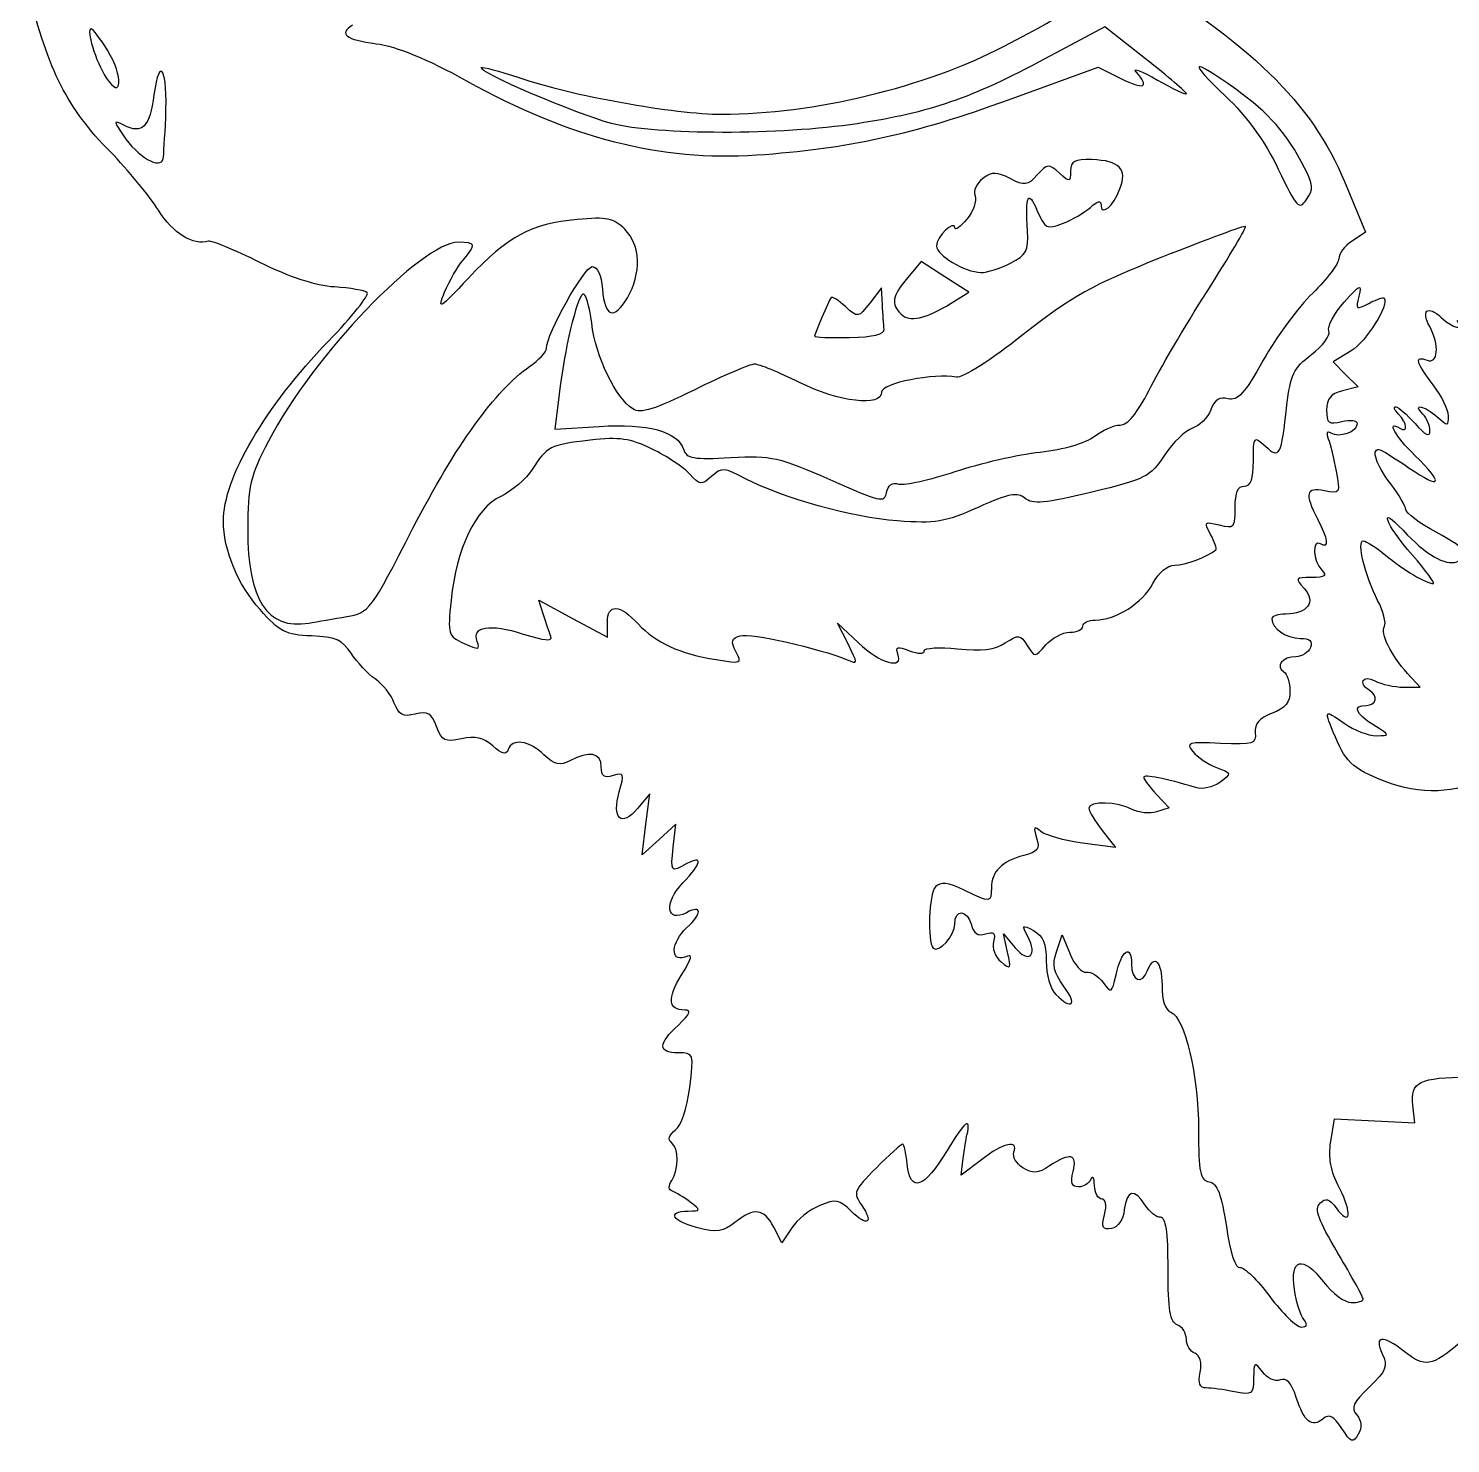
# Model space of a CAD drawing. Extents: x 0 to 100, y -1 to 105.
# Drawn here: x 2.1 to 63.8, y -0.6 to 60.8 of the extents above; entities that cross this region are included whole.
import ezdxf

# ---------------------------------------------------------------- set-up
doc = ezdxf.new("R2010")
doc.units = 0
doc.layers.get('0').update_dxf_attribs({"linetype": 'CONTINUOUS'})

msp = doc.modelspace()

# ---------------------------------------------------------------- linework, layer by layer
at = {"color": 7}
for points in [[(50.559322, 59.466157), (48.789638, 60.856897), (46.21317, 59.482757)], [(44.611563, 57.697886), (48.49255, 59.113888), (49.484738, 58.613426)], [(59.189676, 54.144675), (60.097218, 51.945987), (59.520405, 51.562997)], [(42.114904, 48.863824), (42.881, 49.336042), (41.850321, 50.006679), (40.819644, 50.677313), (40.225647, 49.968745)], [(39.133656, 48.797154), (39.088086, 49.524759), (38.585055, 48.870111)], [(59.47973, 46.78956), (58.699188, 46.314884), (59.242338, 45.771737), (59.785485, 45.228587), (59.099955, 45.056531)], [(25.099374, 44.91763), (24.919656, 43.39341), (26.844744, 43.516955)], [(24.422626, 35.339065), (24.224879, 35.970035), (25.709236, 35.166075), (27.193592, 34.362112), (27.193592, 34.998123)], [(37.640379, 34.074211), (37.185769, 34.972675), (38.089255, 34.112779)], [(61.750453, 32.19455), (62.475427, 32.19455), (61.933204, 32.789863)], [(30.056577, 25.249238), (30.167464, 26.241425), (29.436917, 25.579967), (28.706371, 24.918509), (28.8696, 26.241425), (29.032832, 27.564342), (28.49953, 26.926675)], [(51.028716, 27.54026), (51.580508, 26.952906), (51.03871, 26.780945)], [(48.676219, 25.971622), (49.256762, 25.23358), (47.822937, 25.423783)], [(44.563646, 20.685175), (44.383428, 21.478925), (44.897506, 20.877924)], [(46.691135, 20.704889), (46.935414, 21.437722), (47.284659, 20.594569)], [(58.59626, 12.472487), (58.755439, 13.45339), (60.503165, 13.365118), (62.250894, 13.276842), (62.161105, 14.040366)], [(43.428256, 11.678891), (42.547336, 11.006979), (42.642983, 11.745037)], [(35.196732, 8.714317), (34.774185, 8.069429), (34.415026, 8.754906)]]:
    msp.add_lwpolyline(points, dxfattribs=at)
for points in [[(5.496107, 59.846197)], [(7.915187, 55.147154)], [(57.457684, 54.743538)], [(44.690265, 50.600748)], [(42.114904, 48.863824)], [(39.205686, 47.738821)], [(39.853452, 41.012962)], [(15.88323, 35.257761)], [(57.425204, 4.744029)], [(59.075246, 0.011533)]]:
    msp.add_lwpolyline(points, close=True, dxfattribs=at)
for points in [[(44.391509, 60.00918), (47.67044, 61.725807), (47.572414, 61.533807), (46.148313, 63.450211)], [(49.64507, 63.438289), (55.117053, 60.149528), (57.782254, 57.554418), (59.189676, 54.144675)], [(5.618889, 55.433121), (3.749394, 57.339423), (2.950585, 58.911233), (2.063574, 62.428895)], [(4.786047, 60.76955), (4.544522, 60.76955), (4.98553, 59.343028), (5.440417, 58.652884)], [(5.496107, 59.846197), (5.182242, 60.354041), (4.862715, 60.76955), (4.786047, 60.76955)], [(16.132619, 60.933687), (15.517343, 60.553428), (15.832526, 60.306432), (17.157284, 60.130695)], [(17.157284, 60.130695), (18.04789, 60.012554), (19.365965, 59.472322), (21.082989, 58.52169)], [(32.16796, 57.06645), (36.124422, 57.068831), (41.031726, 58.250222), (44.391509, 60.00918)], [(5.440417, 58.652884), (6.141341, 57.589454), (6.193964, 58.717042), (5.496107, 59.846197)], [(8.02229, 56.933092), (8.114381, 58.994045), (7.750447, 59.69345), (7.513883, 57.91014)], [(46.21317, 59.482757), (42.959012, 57.747173), (41.196472, 57.137782), (38.041509, 56.657438)], [(52.329009, 57.956119), (52.329009, 58.021731), (51.53265, 58.701247), (50.559322, 59.466157)], [(54.46876, 58.152816), (52.512984, 59.558375), (52.347913, 59.444371), (54.032282, 57.851365)], [(27.374707, 56.666911), (25.860938, 57.061198), (21.543144, 58.911466), (21.721227, 59.089549)], [(21.721227, 59.089549), (21.772858, 59.14118), (22.503486, 58.946584), (23.344851, 58.657112)], [(23.344851, 58.657112), (25.590676, 57.884436), (30.134658, 57.06523), (32.16796, 57.06645)], [(49.484738, 58.613426), (50.481352, 58.110731), (50.762059, 58.235781), (50.146196, 58.908093)], [(50.146196, 58.908093), (49.964295, 59.106668), (50.381014, 58.946867), (51.072238, 58.552982)], [(21.082989, 58.52169), (25.587515, 56.027757), (29.511948, 55.022927), (33.662877, 55.300676)], [(51.072238, 58.552982), (51.763462, 58.159097), (52.329009, 57.890508), (52.329009, 57.956119)], [(57.457684, 54.743538), (56.674996, 56.257111), (55.94, 57.095475), (54.46876, 58.152816)], [(7.513883, 57.91014), (7.327812, 56.507467), (7.00384, 56.180643), (6.206587, 56.591332)], [(33.662877, 55.300676), (37.595982, 55.563852), (40.513228, 56.20258), (44.611563, 57.697886)], [(54.032282, 57.851365), (54.952482, 56.981079), (55.742147, 55.886522), (56.314639, 54.687787)], [(6.206587, 56.591332), (5.746522, 56.828328), (5.74509, 56.808526), (6.174885, 56.152576)], [(7.915187, 55.147154), (7.935084, 55.256295), (7.983275, 56.059967), (8.02229, 56.933092)], [(38.041509, 56.657438), (34.714757, 56.150941), (29.337307, 56.155717), (27.374707, 56.666911)], [(6.174885, 56.152576), (6.781328, 55.227027), (7.820339, 54.626761), (7.915187, 55.147154)], [(7.705306, 52.903197), (7.318544, 53.518909), (6.379656, 54.657376), (5.618889, 55.433121)], [(48.223186, 55.096124), (47.468552, 55.122344), (47.301936, 55.032698), (47.301936, 54.600536)], [(49.444754, 53.826878), (49.775838, 54.697693), (49.432795, 55.054119), (48.223186, 55.096124)], [(44.685254, 54.272185), (44.09499, 54.577422), (43.907665, 54.577877), (43.493566, 54.275069)], [(45.857549, 54.431509), (45.435046, 53.964647), (45.312237, 53.947957), (44.685254, 54.272185)], [(46.815714, 54.512977), (46.360736, 54.924727), (46.299168, 54.919491), (45.857549, 54.431509)], [(47.301936, 54.600536), (47.301936, 54.105244), (47.272175, 54.099886), (46.815714, 54.512977)], [(56.314639, 54.687787), (57.124203, 52.992655), (57.216895, 52.893304), (57.547912, 53.3659)], [(57.547912, 53.3659), (57.853268, 53.801854), (57.840015, 54.004176), (57.457684, 54.743538)], [(43.493566, 54.275069), (43.218711, 54.074092), (43.069296, 53.741032), (43.154444, 53.519139)], [(45.433893, 51.989821), (45.339728, 53.571836), (45.447519, 53.81113), (45.843698, 52.899657)], [(48.624852, 53.122026), (48.624852, 52.617312), (49.159689, 53.077099), (49.444754, 53.826878)], [(43.154444, 53.519139), (43.238161, 53.300977), (43.078461, 52.848772), (42.799556, 52.514241)], [(48.161347, 53.023765), (48.470862, 53.303871), (48.624852, 53.336518), (48.624852, 53.122026)], [(9.880451, 51.549954), (9.211277, 51.351127), (8.339586, 51.893441), (7.705306, 52.903197)], [(25.879895, 52.497847), (23.894808, 52.317846), (22.85856, 51.75907), (21.165245, 49.955558)], [(27.95366, 52.071992), (27.470735, 52.554918), (27.17623, 52.615396), (25.879895, 52.497847)], [(42.283655, 52.136831), (42.269341, 52.512082), (41.481102, 51.742112), (41.481102, 51.352884)], [(42.799556, 52.514241), (42.520653, 52.179707), (42.288497, 52.009873), (42.283655, 52.136831)], [(45.843698, 52.899657), (46.190998, 52.100649), (46.268098, 52.06071), (46.957337, 52.322759)], [(46.957337, 52.322759), (47.364616, 52.477607), (47.906419, 52.793059), (48.161347, 53.023765)], [(28.0611, 49.100026), (28.684863, 50.15597), (28.640424, 51.385229), (27.95366, 52.071992)], [(44.690265, 50.600758), (45.384619, 50.959822), (45.484135, 51.145715), (45.433893, 51.989821)], [(54.901407, 52.19994), (54.860685, 52.240662), (53.223443, 51.636226), (51.26309, 50.856748)], [(53.226909, 49.37012), (54.188606, 50.885799), (54.942129, 52.159217), (54.901407, 52.19994)], [(12.114788, 50.631524), (11.022041, 51.177111), (10.01659, 51.590403), (9.880451, 51.549954)], [(20.731609, 51.509134), (19.124016, 51.509134), (14.410443, 46.576078), (12.480929, 42.874271)], [(20.933687, 50.737789), (21.51477, 51.416445), (21.490487, 51.509134), (20.731609, 51.509134)], [(41.481102, 51.352884), (41.481102, 50.944915), (42.704605, 50.212548), (43.412471, 50.1968)], [(59.520405, 51.562997), (59.203159, 51.352352), (58.943592, 51.005314), (58.943592, 50.791803)], [(15.34896, 49.567081), (14.550836, 49.61345), (13.386051, 49.99681), (12.114788, 50.631524)], [(20.130851, 49.345702), (20.330916, 49.829305), (20.692191, 50.455743), (20.933687, 50.737789)], [(51.26309, 50.856748), (48.223773, 49.64825), (47.337247, 49.153524), (45.243938, 47.497762)], [(58.943592, 50.791803), (58.943592, 50.578292), (58.434377, 49.908206), (57.812006, 49.30272)], [(24.547009, 46.902812), (24.548596, 47.514931), (26.195144, 50.4508), (26.536822, 50.4508)], [(26.536822, 50.4508), (26.760472, 50.4508), (26.928215, 50.082331), (26.979192, 49.479065)], [(43.412471, 50.1968), (43.674358, 50.190979), (44.249366, 50.372751), (44.690265, 50.600748)], [(16.771177, 49.319751), (16.675007, 49.415925), (16.035009, 49.527222), (15.34896, 49.567081)], [(21.165245, 49.955558), (19.890713, 48.598085), (19.79926, 48.544165), (20.130851, 49.345702)], [(26.979192, 49.479065), (27.083057, 48.249993), (27.477371, 48.111849), (28.0611, 49.100026)], [(40.225647, 49.968745), (39.550583, 49.163475), (39.493672, 48.839898), (39.947305, 48.386264)], [(59.176716, 48.904369), (59.889909, 49.693658), (59.959264, 49.72173), (59.818146, 49.164007)], [(15.089139, 47.218161), (16.110431, 48.277865), (16.867348, 49.223581), (16.771177, 49.319751)], [(26.131741, 49.257995), (25.860581, 49.090411), (25.326752, 46.846043), (25.099374, 44.91763)], [(26.513007, 47.998806), (26.417648, 48.762023), (26.246078, 49.32866), (26.131741, 49.257995)], [(36.902845, 49.104214), (36.793006, 48.949459), (36.189436, 47.532597), (36.189436, 47.429505)], [(37.530982, 48.714149), (37.22791, 48.988427), (36.945247, 49.163954), (36.902845, 49.104214)], [(38.585055, 48.870111), (38.089896, 48.22571), (38.073396, 48.223271), (37.530982, 48.714149)], [(39.205686, 47.738821), (39.191134, 47.920722), (39.15872, 48.396972), (39.133656, 48.797154)], [(39.947305, 48.386264), (40.308837, 48.024732), (41.001032, 48.177236), (42.114904, 48.863824)], [(50.709264, 45.092988), (51.132274, 45.929733), (52.265215, 47.854441), (53.226909, 49.37012)], [(57.812006, 49.30272), (57.189632, 48.697237), (56.225273, 47.387386), (55.668987, 46.391936)], [(58.512289, 47.666989), (58.437912, 47.86081), (58.736907, 48.417631), (59.176716, 48.904369)], [(60.91297, 49.08318), (61.145002, 48.800832), (60.138559, 47.190215), (59.47973, 46.78956)], [(59.818146, 49.164007), (59.672006, 48.586427), (59.70502, 48.562808), (60.250459, 48.854715)], [(60.250459, 48.854715), (60.575253, 49.02854), (60.873386, 49.13135), (60.91297, 49.08318)], [(62.890916, 47.845022), (62.507289, 48.561837), (62.793237, 48.788529), (63.394585, 48.244318)], [(63.394585, 48.244318), (63.951387, 47.740419), (64.356242, 47.659761), (64.079268, 48.107912)], [(28.298958, 44.271877), (27.557584, 44.733734), (26.696419, 46.530816), (26.513007, 47.998806)], [(37.71079, 47.375807), (38.750057, 47.397847), (39.223759, 47.512893), (39.205686, 47.738821)], [(57.756406, 46.634908), (58.252241, 47.013101), (58.587534, 47.470907), (58.512289, 47.666989)], [(62.780061, 46.386369), (63.258232, 46.202878), (63.321838, 47.039837), (62.890916, 47.845022)], [(10.524852, 39.401877), (10.524852, 41.262329), (12.332408, 44.357748), (15.089139, 47.218161)], [(36.189436, 47.429505), (36.189436, 47.382213), (36.874045, 47.358051), (37.71079, 47.375807)], [(45.243938, 47.497762), (43.874198, 46.414325), (42.593392, 45.595781), (42.346398, 45.645985)], [(23.819405, 46.11461), (24.219166, 46.389462), (24.546588, 46.744152), (24.547009, 46.902812)], [(55.668987, 46.391936), (54.852948, 44.931682), (54.557612, 44.608168), (54.140216, 44.717319)], [(56.694636, 44.432702), (56.842991, 45.756253), (56.981749, 46.044048), (57.756406, 46.634908)], [(63.044644, 45.314944), (62.286922, 46.308367), (62.214022, 46.603579), (62.780061, 46.386369)], [(18.754917, 39.091973), (20.585429, 42.660887), (22.345162, 45.101013), (23.819405, 46.11461)], [(33.583885, 46.216472), (33.387758, 46.217001), (32.218294, 45.717489), (30.985074, 45.106405)], [(35.527977, 45.423717), (34.654852, 45.859184), (33.78001, 46.215924), (33.583885, 46.216472)], [(42.346398, 45.645985), (41.392811, 45.839814), (39.099852, 45.38908), (39.099852, 45.007803)], [(30.985074, 45.106405), (29.246219, 44.244768), (28.643204, 44.057422), (28.298958, 44.271877)], [(39.099852, 45.007803), (39.099852, 44.350533), (37.247206, 44.566258), (35.527977, 45.423717)], [(49.450474, 43.571634), (49.781042, 43.571634), (50.190059, 44.065965), (50.709264, 45.092988)], [(63.706102, 43.968673), (63.706102, 44.232153), (63.408446, 44.837974), (63.044644, 45.314944)], [(54.140216, 44.717319), (53.771078, 44.81385), (53.555588, 44.675615), (53.387977, 44.234759)], [(59.099955, 45.056531), (58.590995, 44.928785), (58.414425, 44.714099), (58.414425, 44.223011)], [(62.594852, 44.047884), (62.109215, 44.533521), (62.671907, 44.425555), (63.222248, 43.927501)], [(53.387977, 44.234759), (53.258778, 43.894944), (52.903543, 43.537717), (52.598563, 43.440919)], [(55.763075, 42.65059), (56.386031, 42.086821), (56.444153, 42.198012), (56.694636, 44.432702)], [(58.414425, 44.223011), (58.414425, 43.649572), (58.502447, 43.583643), (59.075884, 43.727568)], [(61.536519, 44.047884), (61.361894, 44.222509), (61.308073, 44.365384), (61.41692, 44.365384)], [(61.41692, 44.365384), (61.525764, 44.365384), (61.903001, 44.037962), (62.255223, 43.637779)], [(61.589436, 43.439342), (61.9599, 43.210382), (61.920461, 43.663941), (61.536519, 44.047884)], [(62.903992, 43.320279), (62.908595, 43.545837), (62.769477, 43.873259), (62.594852, 44.047884)], [(63.222248, 43.927501), (63.674072, 43.518608), (63.706102, 43.521334), (63.706102, 43.968673)], [(26.844744, 43.516955), (28.943337, 43.651636), (30.252781, 43.295038), (30.498119, 42.522045)], [(48.329805, 43.080726), (48.676851, 43.350725), (49.181152, 43.571634), (49.450474, 43.571634)], [(52.598563, 43.440919), (52.293586, 43.344124), (51.745674, 42.814042), (51.380985, 42.262957)], [(58.610169, 43.217304), (58.431634, 43.327645), (58.385157, 43.235798), (58.486241, 42.972368)], [(59.737342, 43.628625), (59.737342, 43.275496), (58.969423, 42.995273), (58.610169, 43.217304)], [(59.075884, 43.727568), (59.451613, 43.821869), (59.737342, 43.779128), (59.737342, 43.628625)], [(62.250894, 42.248717), (61.390392, 43.08275), (60.984619, 43.81314), (61.589436, 43.439342)], [(62.255223, 43.637779), (62.702908, 43.129136), (62.898147, 43.03359), (62.903992, 43.320279)], [(12.480929, 42.874271), (11.679295, 41.336322), (11.583185, 40.925978), (11.583185, 39.041353)], [(26.444794, 42.915393), (24.694977, 42.712304), (24.575669, 42.651855), (23.933382, 41.642948)], [(29.139041, 42.532144), (28.182274, 42.995308), (27.710974, 43.062348), (26.444794, 42.915393)], [(45.979019, 42.401011), (47.004274, 42.51357), (47.953639, 42.788073), (48.329805, 43.080726)], [(55.239425, 42.025147), (55.239425, 43.103866), (55.249241, 43.115598), (55.763075, 42.65059)], [(58.486241, 42.972368), (58.575197, 42.740548), (58.730938, 42.108681), (58.832329, 41.568217)], [(30.773447, 41.446148), (30.512314, 41.734698), (29.776833, 42.223394), (29.139041, 42.532144)], [(30.498119, 42.522045), (30.624592, 42.123564), (30.913528, 42.072896), (32.55744, 42.160928)], [(32.55744, 42.160928), (34.326624, 42.255665), (34.647746, 42.184106), (36.850894, 41.204208)], [(42.286195, 41.552474), (43.371363, 41.915323), (45.033134, 42.297165), (45.979019, 42.401011)], [(51.380985, 42.262957), (50.761823, 41.32734), (50.552599, 41.221168), (48.221538, 40.659669)], [(54.84255, 40.925806), (55.13165, 40.925806), (55.239425, 41.224343), (55.239425, 42.025147)], [(61.192561, 41.034573), (60.570906, 41.849606), (60.341693, 42.5133), (60.681867, 42.5133)], [(60.681867, 42.5133), (60.76479, 42.5133), (61.360103, 42.150392), (62.004784, 41.70684)], [(62.004784, 41.70684), (63.409872, 40.740116), (63.531372, 41.007631), (62.250894, 42.248717)], [(23.933382, 41.642948), (23.674961, 41.237014), (23.059143, 40.712051), (22.564901, 40.476366)], [(31.718041, 41.346686), (31.284608, 40.954436), (31.211472, 40.962135), (30.773447, 41.446148)], [(33.196451, 41.243261), (32.267231, 41.730255), (32.150873, 41.738394), (31.718041, 41.346686)], [(39.853452, 41.012962), (40.106293, 40.946843), (41.201025, 41.189624), (42.286195, 41.552474)], [(58.832329, 41.568217), (59.011111, 40.615222), (58.995606, 40.589586), (58.318675, 40.718989)], [(39.782914, 39.412989), (37.774285, 39.567715), (34.835076, 40.384473), (33.196451, 41.243261)], [(36.850894, 41.204208), (39.018406, 40.240156), (39.239396, 40.189436), (39.312943, 40.639135)], [(39.312943, 40.639135), (39.365653, 40.961421), (39.553565, 41.091384), (39.853452, 41.012962)], [(54.445675, 39.994724), (54.445675, 40.645964), (54.564957, 40.925806), (54.84255, 40.925806)], [(58.318675, 40.718989), (57.51539, 40.872548), (57.448328, 40.601053), (58.01918, 39.506493)], [(61.854019, 39.901633), (61.854019, 40.04778), (61.556363, 40.557603), (61.192561, 41.034573)], [(22.564901, 40.476366), (21.470429, 39.954449), (20.648998, 38.233466), (20.411976, 35.965776)], [(45.319995, 40.394604), (44.985461, 40.672242), (44.63084, 40.603411), (43.285722, 39.999759)], [(48.221538, 40.659669), (46.180468, 40.16802), (45.651264, 40.119676), (45.319995, 40.394604)], [(62.141089, 37.920343), (60.978714, 39.24087), (60.614502, 40.210507), (61.734599, 39.002533)], [(43.285722, 39.999759), (41.84577, 39.353546), (41.439055, 39.285415), (39.782914, 39.412989)], [(53.755732, 39.236806), (54.401365, 39.074762), (54.445675, 39.123435), (54.445675, 39.994724)], [(63.176936, 38.915888), (62.449332, 39.3119), (61.854019, 39.755485), (61.854019, 39.901633)], [(12.11904, 35.560392), (11.148461, 36.6541), (10.524852, 38.156798), (10.524852, 39.401877)], [(11.583185, 39.041353), (11.583185, 35.975309), (12.426952, 34.679311), (14.229018, 34.97744)], [(15.88323, 35.257761), (16.852743, 35.424652), (16.919971, 35.514412), (18.754917, 39.091973)], [(53.380293, 38.82231), (53.085804, 39.372569), (53.109696, 39.398951), (53.755732, 39.236806)], [(58.01918, 39.506493), (58.475875, 38.63082), (58.530032, 38.177287), (58.149842, 38.412259)], [(61.734599, 39.002533), (62.708941, 37.951749), (63.568101, 37.449868), (64.065698, 37.640813)], [(64.065698, 37.640813), (64.756631, 37.905949), (64.587988, 38.147898), (63.176936, 38.915888)], [(53.607216, 38.160859), (53.655386, 38.201444), (53.55327, 38.499097), (53.380293, 38.82231)], [(58.149842, 38.412259), (57.774409, 38.644288), (57.82033, 37.656979), (58.202759, 37.27455)], [(60.632232, 35.957092), (60.081808, 37.01919), (59.714694, 38.54455), (60.0095, 38.54455)], [(60.0095, 38.54455), (60.128531, 38.54455), (60.562477, 38.264584), (60.973822, 37.922401)], [(51.82403, 37.486222), (52.269776, 37.486222), (53.243932, 37.854779), (53.607216, 38.160859)], [(60.973822, 37.922401), (61.737946, 37.286758), (62.741008, 36.692467), (63.049737, 36.692467)], [(63.049737, 36.692467), (63.144432, 36.692467), (62.735539, 37.245012), (62.141089, 37.920343)], [(50.876115, 36.696952), (51.12675, 37.181623), (51.492573, 37.486222), (51.82403, 37.486222)], [(58.202759, 37.27455), (58.449702, 37.027607), (58.352396, 36.95705), (57.764876, 36.95705)], [(48.373398, 35.104972), (49.262564, 35.104972), (50.440265, 35.854108), (50.876115, 36.696952)], [(57.443764, 36.477189), (57.96956, 35.896188), (57.588219, 35.36955), (56.641717, 35.36955)], [(57.764876, 36.95705), (57.052125, 36.95705), (57.034001, 36.92997), (57.443764, 36.477189)], [(20.411976, 35.965776), (20.256375, 34.477066), (20.275401, 34.413936), (20.975809, 34.094809)], [(27.193592, 34.998123), (27.193592, 35.830444), (27.736255, 35.806383), (28.536535, 34.938576)], [(60.926554, 34.838082), (61.011991, 34.976321), (60.879545, 35.479876), (60.632232, 35.957092)], [(14.349245, 34.417913), (13.232658, 34.462328), (12.977481, 34.593048), (12.11904, 35.560392)], [(14.229018, 34.97744), (14.59282, 35.037625), (15.337215, 35.163771), (15.88323, 35.257761)], [(24.737985, 34.394772), (24.6733, 34.567098), (24.531388, 34.99203), (24.422626, 35.339065)], [(56.641717, 35.36955), (56.307019, 35.36955), (56.033175, 35.2743), (56.033175, 35.157884)], [(21.541178, 34.180185), (21.290155, 34.834343), (22.0966, 34.963743), (23.5426, 34.501331)], [(28.536535, 34.938576), (29.288041, 34.123656), (30.318821, 33.650253), (31.913864, 33.38748)], [(46.224484, 34.024604), (46.487411, 34.327767), (46.956461, 34.575806), (47.266815, 34.575806)], [(47.266815, 34.575806), (47.577166, 34.575806), (47.831092, 34.694868), (47.831092, 34.840389)], [(47.831092, 34.840389), (47.831092, 34.98591), (48.07513, 35.104972), (48.373398, 35.104972)], [(56.033175, 35.157884), (56.033175, 34.750187), (56.67361, 34.311217), (57.268414, 34.311217)], [(61.933204, 32.789863), (61.19785, 33.597215), (60.737964, 34.532938), (60.926554, 34.838082)], [(16.072111, 33.663459), (15.689529, 34.246672), (15.393323, 34.376381), (14.349245, 34.417913)], [(20.975809, 34.094809), (21.607626, 33.806934), (21.680201, 33.817893), (21.541178, 34.180185)], [(23.5426, 34.501331), (24.460324, 34.207855), (24.820189, 34.175774), (24.737985, 34.394772)], [(32.773959, 33.736986), (32.538276, 34.177364), (32.572603, 34.303279), (32.962035, 34.42688)], [(32.962035, 34.42688), (33.391967, 34.563336), (36.379446, 33.889434), (37.605227, 33.379495)], [(37.605227, 33.379495), (38.076746, 33.183335), (38.078055, 33.209209), (37.640379, 34.074211)], [(38.089255, 34.112779), (39.024891, 33.222285), (40.073368, 32.931931), (39.802271, 33.638395)], [(39.802271, 33.638395), (39.683163, 33.948785), (39.78076, 33.975839), (40.303132, 33.777235)], [(42.39845, 33.859105), (43.457365, 33.749816), (44.011718, 33.819065), (44.467248, 34.117542)], [(44.467248, 34.117542), (45.04255, 34.494491), (45.114318, 34.485569), (45.417978, 33.999337)], [(45.417978, 33.999337), (45.744487, 33.476512), (45.749258, 33.476663), (46.224484, 34.024604)], [(57.268414, 34.311217), (57.693256, 34.311217), (57.824148, 34.195247), (57.716356, 33.914342)], [(17.118062, 32.550156), (16.796895, 32.77511), (16.326217, 33.276095), (16.072111, 33.663459)], [(31.913864, 33.38748), (33.010697, 33.206785), (33.049316, 33.222478), (32.773959, 33.736986)], [(40.303132, 33.777235), (40.683474, 33.632629), (40.951925, 33.629423), (40.951925, 33.769483)], [(40.951925, 33.769483), (40.951925, 33.900888), (41.602861, 33.941218), (42.39845, 33.859105)], [(57.078816, 33.517467), (56.506226, 33.517467), (56.17337, 33.096406), (56.558027, 32.858676)], [(57.716356, 33.914342), (57.632592, 33.696061), (57.345702, 33.517467), (57.078816, 33.517467)], [(56.558027, 32.858676), (56.705921, 32.767273), (56.826925, 32.391514), (56.826925, 32.023661)], [(60.266519, 32.062259), (59.757445, 32.376885), (59.985272, 32.751255), (60.513709, 32.468442)], [(17.945655, 31.500289), (17.811643, 31.852764), (17.439226, 32.325202), (17.118062, 32.550156)], [(60.513709, 32.468442), (60.795183, 32.317801), (61.351718, 32.19455), (61.750453, 32.19455)], [(18.851019, 31.025507), (18.315516, 30.891104), (18.142836, 30.981661), (17.945655, 31.500289)], [(56.826925, 32.023661), (56.826925, 31.525877), (56.627146, 31.279425), (56.045732, 31.059967)], [(60.134227, 31.4008), (60.583535, 31.4008), (60.6664, 31.815119), (60.266519, 32.062259)], [(19.782623, 30.481714), (19.559267, 31.069182), (19.398627, 31.162948), (18.851019, 31.025507)], [(56.045732, 31.059967), (55.494941, 30.852068), (55.280346, 30.60523), (55.318128, 30.223055)], [(58.796023, 30.022988), (58.286814, 31.241701), (58.29626, 31.256399), (59.182884, 30.625066)], [(60.464957, 30.543082), (59.661716, 31.041091), (59.523016, 31.4008), (60.134227, 31.4008)], [(20.862702, 29.949788), (20.152132, 29.793721), (20.019329, 29.859123), (19.782623, 30.481714)], [(59.182884, 30.625066), (59.605529, 30.324115), (60.230607, 30.081051), (60.571946, 30.084924)], [(60.571946, 30.084924), (61.182427, 30.091856), (61.180681, 30.099317), (60.464957, 30.543082)], [(22.222941, 29.639789), (21.818104, 29.998916), (21.458996, 30.080757), (20.862702, 29.949788)], [(22.888677, 29.482571), (22.804881, 29.243007), (22.621374, 29.286343), (22.222941, 29.639789)], [(24.439604, 29.261464), (23.781294, 29.879914), (23.063458, 29.982253), (22.888677, 29.482571)], [(53.813242, 29.752848), (52.400359, 29.817975), (52.288115, 29.784503), (52.611742, 29.394555)], [(55.318128, 30.223055), (55.367378, 29.724892), (55.245545, 29.686824), (53.813242, 29.752848)], [(61.238069, 27.99914), (59.640679, 28.575251), (59.273932, 28.879191), (58.796023, 30.022988)], [(25.563742, 28.996881), (25.130886, 28.765225), (24.913319, 28.816432), (24.439604, 29.261464)], [(26.929016, 28.737137), (26.929016, 29.344726), (26.401294, 29.445125), (25.563742, 28.996881)], [(52.611742, 29.394555), (52.808079, 29.157983), (53.271269, 28.84887), (53.641051, 28.707638)], [(27.443491, 28.353427), (27.047161, 28.227639), (26.929016, 28.315753), (26.929016, 28.737137)], [(27.710633, 27.654324), (27.935883, 28.439724), (27.912034, 28.502139), (27.443491, 28.353427)], [(52.725884, 27.834116), (51.428621, 28.233283), (50.476925, 28.422449), (50.476925, 28.281135)], [(53.641051, 28.707638), (54.302144, 28.455144), (54.304539, 28.444338), (53.784217, 28.061073)], [(50.476925, 28.281135), (50.476925, 28.196699), (50.725231, 27.863305), (51.028716, 27.54026)], [(53.784217, 28.061073), (53.488921, 27.843562), (53.02118, 27.743256), (52.725884, 27.834116)], [(65.33066, 28.391628), (64.506165, 27.645471), (62.699188, 27.472177), (61.238069, 27.99914)], [(28.49953, 26.926675), (27.80025, 26.090549), (27.374715, 26.483048), (27.710633, 27.654324)], [(49.975146, 26.888226), (49.346287, 27.224781), (48.095675, 27.258277), (48.095675, 26.938565)], [(48.095675, 26.938565), (48.095675, 26.812669), (48.35692, 26.377545), (48.676219, 25.971622)], [(51.03871, 26.780945), (50.740723, 26.686367), (50.262118, 26.734643), (49.975146, 26.888226)], [(46.013603, 25.925632), (45.702556, 26.183778), (45.669938, 26.136952), (45.823584, 25.652852)], [(45.823584, 25.652852), (45.978083, 25.166071), (45.885433, 25.037396), (45.269057, 24.882695)], [(47.822937, 25.423783), (47.034334, 25.528394), (46.220134, 25.754227), (46.013603, 25.925632)], [(30.650577, 24.530942), (29.93272, 24.146756), (29.933286, 24.146071), (30.056577, 25.249238)], [(30.466522, 23.692011), (31.287442, 24.548865), (31.367711, 24.914741), (30.650577, 24.530942)], [(45.269057, 24.882695), (44.331326, 24.64734), (43.862342, 24.180427), (43.862342, 23.482199)], [(30.629257, 22.402866), (29.750292, 21.932458), (29.637419, 22.826612), (30.466522, 23.692011)], [(41.434708, 23.522749), (41.145502, 23.233544), (41.072491, 21.137875), (41.342223, 20.868143)], [(42.678043, 23.381277), (41.968912, 23.719438), (41.665877, 23.753919), (41.434708, 23.522749)], [(43.862342, 23.482199), (43.862342, 22.820781), (43.854775, 22.820135), (42.678043, 23.381277)], [(30.633173, 21.743509), (31.31784, 22.363123), (31.315417, 22.770092), (30.629257, 22.402866)], [(42.274842, 21.908196), (42.274842, 22.573647), (42.817293, 22.543609), (42.993868, 21.868381)], [(30.552104, 20.476858), (29.907614, 20.229547), (29.965862, 21.1396), (30.633173, 21.743509)], [(41.342223, 20.868143), (41.578072, 20.63229), (42.274842, 21.409327), (42.274842, 21.908196)], [(42.993868, 21.868381), (43.091121, 21.496486), (43.279806, 21.378011), (43.60863, 21.482375)], [(45.44205, 21.361194), (45.169849, 21.869802), (45.190802, 21.891453), (45.694399, 21.621935)], [(45.694399, 21.621935), (46.1059, 21.401707), (46.243592, 21.069747), (46.243592, 20.297889)], [(43.60863, 21.482375), (43.972644, 21.597908), (44.053101, 21.518356), (43.954311, 21.140584)], [(43.954311, 21.140584), (43.881908, 20.863711), (44.026516, 20.482597), (44.284709, 20.269816)], [(44.897506, 20.877924), (45.492948, 20.181803), (45.886378, 20.53096), (45.44205, 21.361194)], [(49.274391, 19.70491), (49.507278, 20.765236), (49.947759, 21.070536), (49.947759, 20.171624)], [(30.401215, 19.679632), (30.897491, 20.482623), (30.923365, 20.619326), (30.552104, 20.476858)], [(44.284709, 20.269816), (44.707117, 19.921709), (44.729442, 19.954954), (44.563646, 20.685175)], [(47.014604, 19.204136), (46.560243, 19.818691), (46.495642, 20.118409), (46.691135, 20.704889)], [(47.284659, 20.594569), (47.476743, 20.130833), (47.790701, 19.782917), (47.982341, 19.821419)], [(50.645827, 19.891425), (50.931159, 20.634989), (51.270675, 20.290962), (51.270675, 19.258275)], [(46.243592, 20.297889), (46.243592, 19.714189), (46.423776, 19.087581), (46.659366, 18.851991)], [(47.982341, 19.821419), (48.173981, 19.859921), (48.501485, 19.660031), (48.710128, 19.377215)], [(49.947759, 20.171624), (49.947759, 19.434881), (50.400847, 19.253017), (50.645827, 19.891425)], [(30.555131, 18.171634), (29.831821, 18.171634), (29.780426, 18.675175), (30.401215, 19.679632)], [(46.659366, 18.851991), (47.365084, 18.146273), (47.614165, 18.393185), (47.014604, 19.204136)], [(48.710128, 19.377215), (49.071924, 18.8868), (49.098033, 18.901963), (49.274391, 19.70491)], [(51.270675, 19.258275), (51.270675, 18.603947), (51.410201, 18.174708), (51.653199, 18.081461)], [(30.274932, 17.522809), (30.78729, 17.997646), (30.862429, 18.171634), (30.555131, 18.171634)], [(51.653199, 18.081461), (52.26707, 17.845897), (52.858175, 15.345143), (52.858175, 12.983636)], [(30.266783, 16.31955), (29.386212, 16.31955), (29.388797, 16.701566), (30.274932, 17.522809)], [(30.769912, 14.808324), (30.957509, 16.309798), (30.954263, 16.31955), (30.266783, 16.31955)], [(62.161105, 14.040366), (62.041275, 15.059372), (62.42725, 15.250745), (64.632144, 15.265548)], [(30.144114, 12.961271), (30.407472, 13.163666), (30.65612, 13.897554), (30.769912, 14.808324)], [(42.802657, 12.747675), (43.005121, 13.584327), (42.702118, 13.347488), (41.941432, 12.074512)], [(52.858175, 12.983636), (52.858175, 11.11599), (52.924797, 10.789404), (53.321196, 10.713858)], [(29.971714, 12.421973), (29.805781, 12.549576), (29.870059, 12.750654), (30.144114, 12.961271)], [(29.991029, 10.778916), (30.314297, 11.281394), (30.303899, 12.166534), (29.971714, 12.421973)], [(40.00913, 12.3508), (39.94559, 12.3508), (39.428264, 11.885462), (38.859518, 11.316716)], [(40.207568, 11.490904), (40.161967, 11.963847), (40.07267, 12.3508), (40.00913, 12.3508)], [(42.642983, 11.745037), (42.695588, 12.150966), (42.76744, 12.602154), (42.802657, 12.747675)], [(44.843102, 12.001082), (45.057753, 12.560459), (44.382425, 12.40667), (43.428256, 11.678891)], [(58.973381, 10.440342), (58.587002, 11.197712), (58.481579, 11.765788), (58.59626, 12.472487)], [(41.941432, 12.074512), (40.951579, 10.418035), (40.331147, 10.209202), (40.207568, 11.490904)], [(45.233696, 11.323627), (44.945059, 11.503882), (44.769291, 11.808738), (44.843102, 12.001082)], [(47.410584, 11.160175), (47.603508, 11.92884), (47.296369, 12.003548), (46.388613, 11.408762)], [(38.859518, 11.316716), (37.887846, 10.345044), (37.849553, 10.248199), (38.225047, 9.712108)], [(46.388613, 11.408762), (45.874136, 11.071664), (45.662173, 11.056038), (45.233696, 11.323627)], [(47.64808, 10.498717), (47.349788, 10.498717), (47.28786, 10.671196), (47.410584, 11.160175)], [(30.019654, 10.306352), (29.845373, 10.364446), (29.834962, 10.536327), (29.991029, 10.778916)], [(48.185041, 10.829446), (48.111643, 10.647545), (47.870009, 10.498717), (47.64808, 10.498717)], [(48.33938, 10.564863), (48.327897, 10.892285), (48.258439, 11.011347), (48.185041, 10.829446)], [(48.653536, 9.96955), (48.492238, 9.96955), (48.350868, 10.237441), (48.33938, 10.564863)], [(53.321196, 10.713858), (53.675367, 10.646357), (53.849894, 10.190845), (54.063593, 8.776227)], [(30.794103, 9.836131), (30.518804, 10.044536), (30.170303, 10.256136), (30.019654, 10.306352)], [(37.776288, 9.441032), (37.264996, 9.952323), (37.116001, 9.979171), (36.410826, 9.687076)], [(48.775414, 9.286687), (48.882448, 9.713148), (48.836686, 9.96955), (48.653536, 9.96955)], [(50.538338, 9.704967), (50.079032, 10.440432), (49.733488, 10.365425), (49.634614, 9.508792)], [(58.129027, 9.785392), (58.378688, 10.031489), (58.533726, 9.988492), (58.826389, 9.59199)], [(58.826389, 9.59199), (59.449234, 8.748157), (59.547461, 9.315056), (58.973381, 10.440342)], [(31.116466, 8.718598), (30.006036, 9.000456), (29.757521, 9.435486), (30.699332, 9.448797)], [(30.699332, 9.448797), (31.272774, 9.456894), (31.276256, 9.471128), (30.794103, 9.836131)], [(34.415026, 8.754906), (33.989978, 9.56614), (33.555506, 9.6168), (32.733276, 8.950997)], [(36.410826, 9.687076), (35.975475, 9.506746), (35.429132, 9.069006), (35.196732, 8.714317)], [(38.225047, 9.712108), (38.77678, 8.924398), (38.475132, 8.742188), (37.776288, 9.441032)], [(49.077459, 8.693637), (48.688985, 8.61994), (48.634782, 8.726363), (48.775414, 9.286687)], [(49.634614, 9.508792), (49.583321, 9.0644), (49.367517, 8.748662), (49.077459, 8.693637)], [(51.20204, 9.1758), (51.018763, 9.1758), (50.720096, 9.413925), (50.538338, 9.704967)], [(58.904965, 7.622469), (58.047342, 9.066064), (57.878041, 9.537988), (58.129027, 9.785392)], [(32.733276, 8.950997), (32.230367, 8.543766), (31.958947, 8.504753), (31.116466, 8.718598)], [(51.535269, 6.918539), (51.535269, 8.556995), (51.443916, 9.1758), (51.20204, 9.1758)], [(54.063593, 8.776227), (54.239255, 7.613399), (54.458732, 6.95089), (54.654797, 6.991617)], [(57.015925, 6.046306), (56.809936, 7.389257), (57.390056, 7.543747), (58.276215, 6.38193)], [(60.001936, 5.623814), (60.001936, 5.707512), (59.5083, 6.606908), (58.904965, 7.622469)], [(51.932144, 4.508982), (51.62228, 4.627885), (51.535269, 5.156158), (51.535269, 6.918539)], [(54.654797, 6.991617), (54.826302, 7.027246), (55.410608, 6.461699), (55.953253, 5.734846)], [(58.276215, 6.38193), (58.658091, 5.881267), (59.202598, 5.471634), (59.486234, 5.471634)], [(55.953253, 5.734846), (56.495897, 5.007996), (57.107638, 4.4133), (57.312674, 4.4133)], [(57.425214, 4.744029), (57.282067, 4.92593), (57.097888, 5.511956), (57.015925, 6.046306)], [(59.486234, 5.471634), (59.76987, 5.471634), (60.001936, 5.540116), (60.001936, 5.623814)], [(52.329019, 3.884134), (52.329019, 4.144036), (52.150425, 4.425217), (51.932144, 4.508982)], [(57.312674, 4.4133), (57.573331, 4.4133), (57.607179, 4.512786), (57.425204, 4.744029)], [(52.693189, 3.271837), (52.492897, 3.348696), (52.329019, 3.624231), (52.329019, 3.884134)], [(61.781822, 3.354967), (60.846279, 4.090863), (60.466859, 4.05003), (60.830214, 3.252552)], [(64.235269, 3.751842), (62.951029, 2.67889), (62.694143, 2.637335), (61.781822, 3.354967)], [(52.92693, 2.44978), (53.009763, 2.883096), (52.924549, 3.183088), (52.693189, 3.271837)], [(60.830214, 3.252552), (61.081973, 2.700001), (61.010617, 2.51837), (60.259952, 1.800992)], [(55.632014, 2.461884), (55.279258, 2.927728), (55.25575, 2.911544), (55.24785, 2.197415)], [(53.191143, 1.767467), (52.909642, 1.767467), (52.833892, 1.963084), (52.92693, 2.44978)], [(55.24785, 2.197415), (55.239991, 1.487689), (55.184053, 1.447813), (54.412613, 1.602102)], [(56.401568, 2.116796), (56.183509, 2.033119), (55.840074, 2.187125), (55.632014, 2.461884)], [(57.095041, 1.359919), (56.885782, 1.993979), (56.676568, 2.222325), (56.401568, 2.116796)], [(54.412613, 1.602102), (53.95786, 1.693053), (53.408199, 1.767467), (53.191143, 1.767467)], [(58.260274, 0.4264), (57.77743, 0.025675), (57.448381, 0.28929), (57.095041, 1.359919)], [(60.259952, 1.800992), (59.559531, 1.131633), (59.460868, 0.909987), (59.722827, 0.594344)], [(59.075246, 0.011533), (58.71941, 0.554606), (58.530577, 0.650732), (58.260274, 0.4264)], [(59.791066, -0.243824), (59.56581, -0.646332), (59.488141, -0.618628), (59.075246, 0.011533)], [(59.722827, 0.594344), (59.939208, 0.333621), (59.961436, 0.060611), (59.791066, -0.243824)]]:
    msp.add_open_spline(points, degree=3, dxfattribs=at)

doc.saveas('drawing.dxf')
